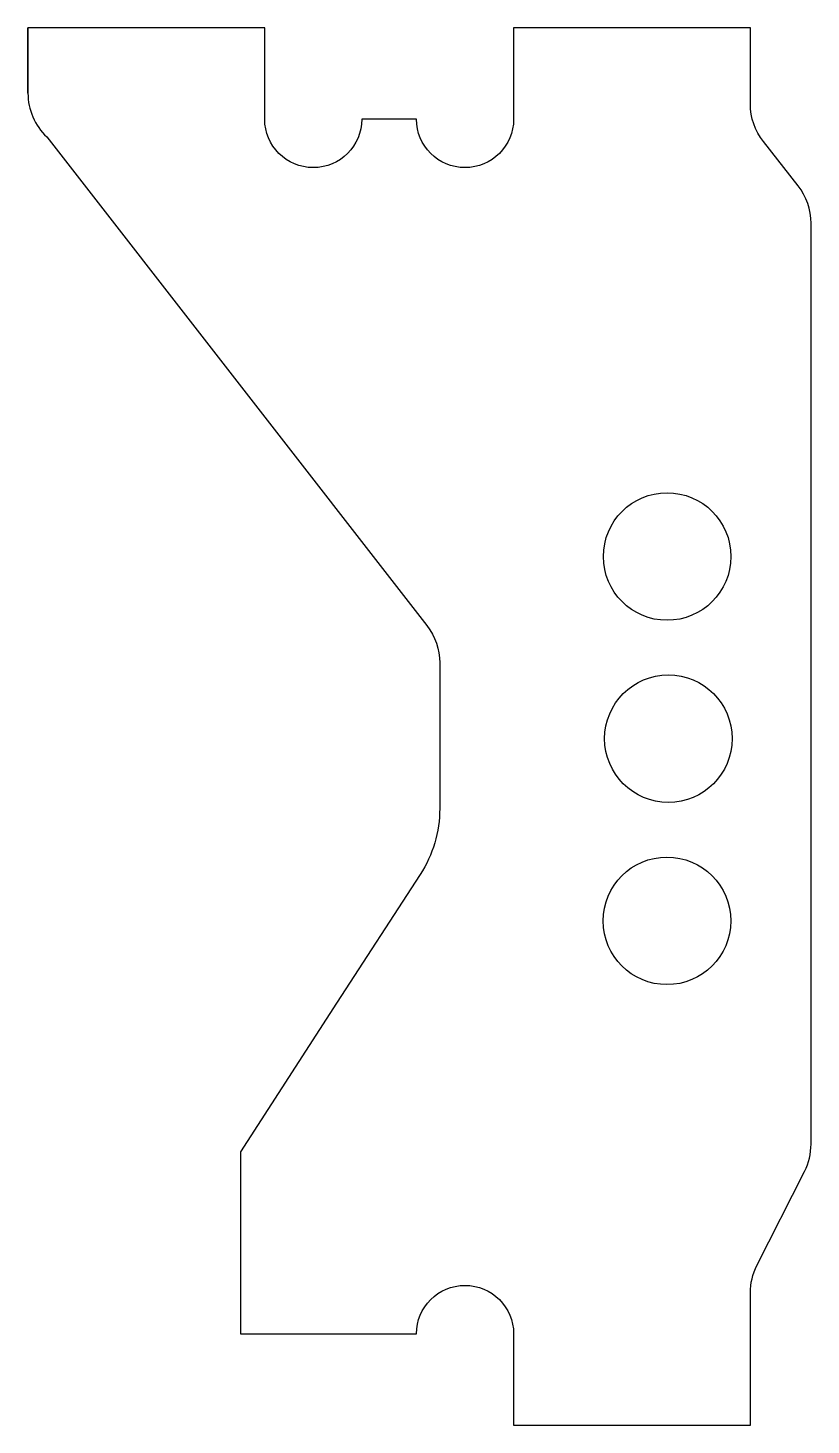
# Model space of a CAD drawing. Header units: millimetres. Extents: x -5.9 to 7, y -11.5 to 11.5.
import ezdxf

# ---------------------------------------------------------------- set-up
doc = ezdxf.new("R2010")
doc.units = ezdxf.units.MM
doc.layers.get('0').update_dxf_attribs({"linetype": 'CONTINUOUS'})

msp = doc.modelspace()

# ---------------------------------------------------------------- linework, layer by layer
msp.add_line((-5.95, 10.427), (-5.95, 11.5))
msp.add_lwpolyline([(0.833, -1.348, -0.144901), (0.511, -2.437), (-0.865, -4.557), (-2.45, -7), (-2.45, -10), (0.45, -10, -1), (2.05, -10), (2.05, -11.5), (5.95, -11.5), (5.95, -10), (5.95, -9.324, -0.117882), (6.058, -8.872), (6.842, -7.326, 0.117882), (6.95, -6.874), (6.95, 6.905), (6.95, 8.283, 0.168222), (6.736, 8.901), (6.164, 9.628, -0.168222), (5.95, 10.246), (5.95, 11.5), (4, 11.5), (2.05, 11.5), (2.05, 10, -1), (0.45, 10), (-0.45, 10, -1), (-2.05, 10), (-2.05, 11.5), (-5.95, 11.5), (-5.95, 10.427, 0.204755), (-5.641, 9.705), (0.622, 1.661, -0.166924), (0.833, 1.046)], format="xyb", close=True)
for centre in [(4.579, 2.798), (4.6, -0.2), (4.576, -3.2)]:
    msp.add_circle(centre, 1.05)

doc.saveas('drawing.dxf')
